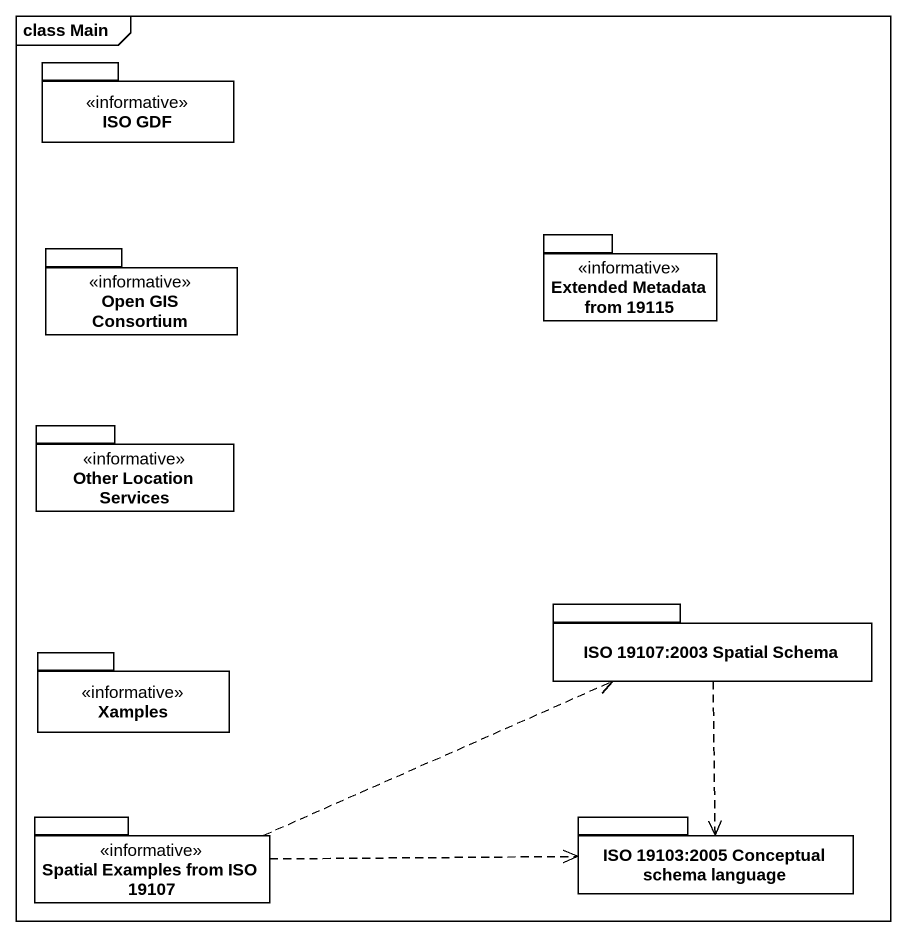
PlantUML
@startuml
mainframe class Main
package "ISO GDF" as ISO_GDF <<informative>> {
}
package "Open GIS Consortium" as Open_GIS_Consortium <<informative>> {
}
package "Extended Metadata from 19115" as Extended_Metadata_from_19115 <<informative>> {
}
package "Other Location Services" as Other_Location_Services <<informative>> {
}
package "ISO 19107:2003 Spatial Schema" as ISO_19107_2003_Spatial {
}
package Xamples <<informative>> {
}
package "Spatial Examples from ISO 19107" as Spatial_Examples_from_ISO <<informative>> {
}
package "ISO 19103:2005 Conceptual schema language" as ISO_19103_2005_Conceptual {
}
ISO_19107_2003_Spatial ..> ISO_19103_2005_Conceptual
Spatial_Examples_from_ISO .right.> ISO_19107_2003_Spatial
Spatial_Examples_from_ISO .right.> ISO_19103_2005_Conceptual
@enduml
